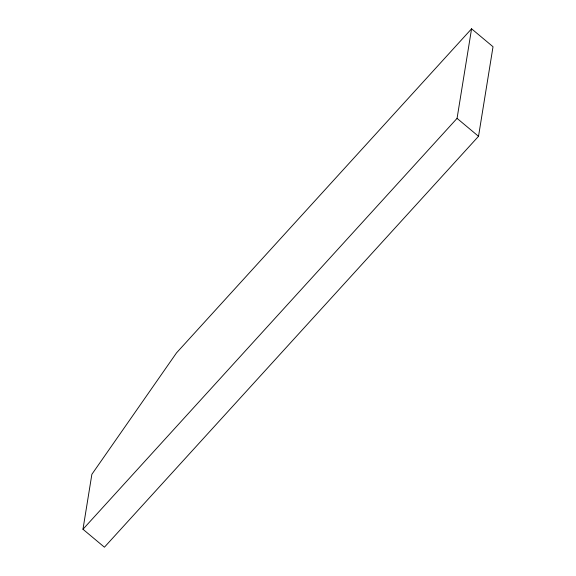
<?xml version="1.0" encoding="UTF-8"?>
<svg xmlns="http://www.w3.org/2000/svg" width="576" height="576" viewBox="0 0 576 576"><rect width="100%" height="100%" fill="white"/><g stroke="black" fill="none" stroke-linecap="round" stroke-linejoin="round"><path stroke-width="0.86" d="M82.973 529.258L91.872 474.314L176.515 352.879L471.571 28.8L493.027 46.742L478.519 136.31L104.429 547.2L82.973 529.258L457.063 118.368L471.571 28.8M457.063 118.368L478.519 136.31"/></g></svg>
